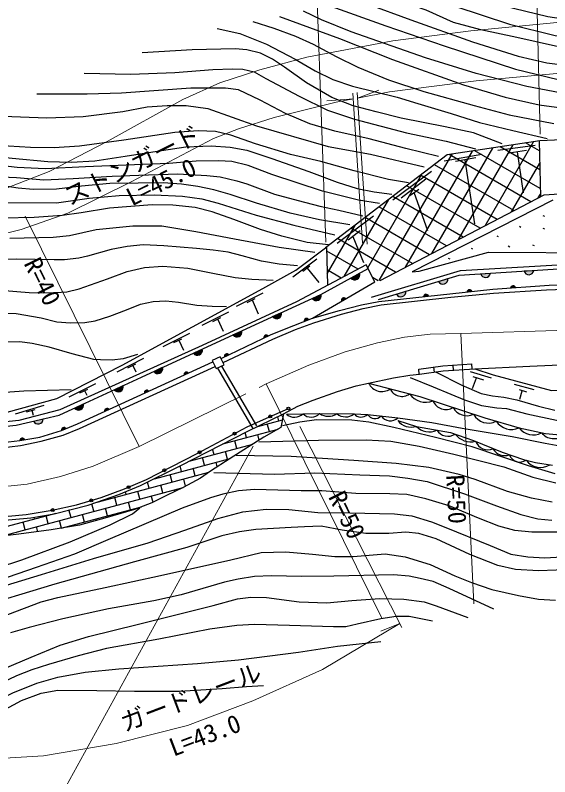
# Model space of a CAD drawing. Units: millimetres at full size, sheet at 1:1000; details may follow other scales. Extents: x 40000 to 680000, y 20000 to 380000.
# Drawn here: x 182362 to 236359, y 264387 to 341326 of the extents above; entities that cross this region are included whole.
import ezdxf
from ezdxf.enums import TextEntityAlignment as Align

# ---------------------------------------------------------------- set-up
doc = ezdxf.new("R2010")
doc.units = ezdxf.units.MM
doc.header["$LTSCALE"] = 1000
doc.linetypes.add('CHAIN', pattern=[18.5, 12, -1.5, 3.5, -1.5])
for name, color, linetype, lineweight in [('M-BGD', 7, 'Continuous', 25), ('M-BMK', 2, 'CHAIN', 13), ('M-STR-HTXT', 7, 'Continuous', 13)]:
    doc.layers.add(name, color=color, linetype=linetype, lineweight=lineweight)
doc.styles.add('ＭＳ ゴシック', font='')
doc.styles.get('ＭＳ ゴシック').set_extended_font_data('MS Gothic')

msp = doc.modelspace()

# ---------------------------------------------------------------- hatches: boundary and pattern name
at = {"layer": 'M-BGD'}
for points in [[(233758, 315486, 0.82357), (234748, 315547)], [(216272, 314778, 0.82434), (217141, 315256)], [(225123, 314433, 0.82357), (226071, 314722)], [(229380, 315205, 0.82357), (230370, 315267)], [(232398, 313767), (232892, 313805, 0.82357)], [(220870, 313155, 0.82357), (221818, 313444)], [(228000, 313369), (228493, 313422, 0.82357)], [(212370, 312713, 0.82357), (213271, 313127)], [(215324, 312440), (215751, 312691, 0.82357)], [(223608, 312901), (224101, 312954, 0.82434)], [(208364, 310874, 0.82357), (209265, 311287)], [(211549, 310391), (212012, 310569, 0.82357)], [(204357, 309036, 0.82357), (205258, 309450)], [(207482, 308699), (207929, 308912, 0.82357)], [(200355, 307189, 0.82357), (201256, 307602)], [(203494, 306799), (203941, 307012, 0.82434)], [(196354, 305340, 0.82357), (197255, 305753)], [(199426, 304968), (199876, 305175, 0.82357)], [(192352, 303492, 0.82357), (193253, 303906)], [(195410, 303128), (195861, 303334, 0.82357)], [(188352, 301642, 0.82357), (189253, 302056)], [(191395, 301287), (191845, 301493, 0.82434)], [(184208, 300326, 0.82357), (185174, 300546)], [(187035, 299370), (187493, 299558, 0.82357)], [(182827, 298360), (183316, 298444, 0.82357)]]:
    msp.add_hatch(color=256, dxfattribs=at).paths.add_polyline_path(points)

# ---------------------------------------------------------------- linework, layer by layer
for p, q in [((229823, 320065), (234716, 328540)), ((235289, 328628), (235420, 322984)), ((224453, 317265), (230601, 327912)), ((227138, 318665), (232658, 328226)), ((231122, 327707), (234897, 328205)), ((235357, 325708), (231343, 328025)), ((235313, 327610), (233914, 328418)), ((219112, 314513), (226485, 327284)), ((221769, 315864), (228543, 327598)), ((225687, 326629), (229504, 327292)), ((234451, 322479), (226202, 327241)), ((235401, 323806), (228773, 327633)), ((232263, 327438), (234005, 327686)), ((233694, 323395), (233113, 327541)), ((232743, 321588), (224709, 326227)), ((226828, 326567), (228902, 326940)), ((228778, 320244), (227803, 326712)), ((232508, 321466), (235341, 326373)), ((220500, 322667), (224420, 325569)), ((217977, 315798), (223440, 325260)), ((221350, 322874), (223839, 324802)), ((231036, 320698), (223308, 325159)), ((229328, 319807), (221907, 324091)), ((222138, 323040), (223134, 323766)), ((224047, 319557), (222678, 323413)), ((235193, 322866), (235414, 323248)), ((215604, 314937), (220089, 322705)), ((227620, 318916), (220507, 323024)), ((225913, 318026), (219106, 321956)), ((214895, 318311), (218568, 321052)), ((224205, 317135), (217705, 320888)), ((235660, 321102), (235821, 321031)), ((213885, 315209), (216738, 320151)), ((215995, 318640), (217198, 319573)), ((222498, 316245), (216305, 319821)), ((233285, 320001), (233446, 319929)), ((235675, 319815), (235835, 319743)), ((220790, 315354), (214904, 318753)), ((217571, 316318), (216493, 318951)), ((230996, 319042), (231157, 318971)), ((213816, 317924), (213914, 314041)), ((228407, 317783), (228568, 317712)), ((232155, 318012), (232316, 317941)), ((234630, 318141), (234791, 318069)), ((216991, 315672), (213827, 317498)), ((210401, 314903), (212835, 316702)), ((226089, 316782), (226250, 316710)), ((211410, 315475), (212132, 315993)), ((213054, 314316), (211881, 315777)), ((215296, 314774), (213875, 315594)), ((233758, 315486), (234748, 315547)), ((216272, 314778), (217141, 315256)), ((219031, 314493), (218467, 314819)), ((225123, 314433), (226071, 314722)), ((229380, 315205), (230370, 315267)), ((204706, 311930), (207415, 313280)), ((220870, 313155), (221818, 313444)), ((228493, 313422), (228000, 313369)), ((232892, 313805), (232398, 313767)), ((205799, 312319), (206599, 312705)), ((206921, 311124), (206315, 312535)), ((212370, 312713), (213271, 313127)), ((215751, 312691), (215324, 312440)), ((201232, 310007), (203940, 311358)), ((208364, 310874), (209265, 311287)), ((202324, 310396), (203125, 310782)), ((203408, 309387), (202841, 310612)), ((212012, 310569), (211549, 310391)), ((204357, 309036), (205258, 309450)), ((197307, 307859), (200015, 309209)), ((198400, 308248), (199200, 308634)), ((207929, 308912), (207482, 308699)), ((199385, 307462), (198916, 308464)), ((200355, 307189), (201256, 307602)), ((192657, 305315), (195366, 306665)), ((193750, 305704), (194550, 306090)), ((194569, 305273), (194266, 305919)), ((196354, 305340), (197255, 305753)), ((202785, 305685), (206358, 299585)), ((203192, 305884), (206726, 299852)), ((223167, 305067), (223131, 305566)), ((224702, 305278), (224634, 305773)), ((226645, 305470), (226612, 305969)), ((228504, 305593), (228471, 306092)), ((199876, 305175), (199426, 304968)), ((228315, 305317), (230431, 304678)), ((228570, 303614), (228968, 304678)), ((228585, 304835), (229678, 304494)), ((187797, 302776), (190506, 304127)), ((232774, 304054), (234763, 303515)), ((188890, 303165), (189690, 303551)), ((189636, 302902), (189406, 303381)), ((192352, 303492), (193253, 303906)), ((195861, 303334), (195410, 303128)), ((233257, 303515), (234024, 303287)), ((233328, 302549), (233555, 303373)), ((182373, 301058), (185271, 301930)), ((188352, 301642), (189253, 302056)), ((183516, 301256), (184370, 301501)), ((184197, 300902), (184061, 301381)), ((184208, 300326), (185174, 300546)), ((206857, 299783), (209355, 300452)), ((208984, 300353), (208875, 300761)), ((187493, 299558), (187035, 299370)), ((203341, 298012), (208924, 299508)), ((208032, 299269), (207825, 300042)), ((205714, 298648), (205578, 299155)), ((207020, 298411), (206873, 298959)), ((183316, 298444), (182827, 298360)), ((199931, 296270), (206352, 297991)), ((203395, 298027), (203392, 298039)), ((204762, 297565), (204555, 298338)), ((205957, 297742), (205921, 297875)), ((202443, 296944), (202300, 297481)), ((203810, 296481), (203603, 297254)), ((196421, 294502), (204061, 296549)), ((200125, 296322), (200114, 296364)), ((201491, 295860), (201284, 296633)), ((199173, 295239), (199021, 295806)), ((200539, 294777), (200332, 295550)), ((202775, 295707), (202651, 296171)), ((190275, 292026), (201932, 295150)), ((196855, 294618), (196831, 294707)), ((198221, 294156), (198014, 294928)), ((201721, 295003), (201698, 295087)), ((195903, 293534), (195736, 294158)), ((199572, 293752), (199380, 294466)), ((180825, 288666), (199334, 293626)), ((193585, 292913), (193511, 293190)), ((194951, 292451), (194744, 293224)), ((197269, 293072), (197062, 293845)), ((198476, 293204), (198428, 293383)), ((192633, 291830), (192426, 292603)), ((196280, 292128), (196110, 292762)), ((187000, 289492), (195102, 291663)), ((190314, 291209), (190111, 291969)), ((191266, 292292), (191247, 292364)), ((193999, 291368), (193792, 292140)), ((176632, 288371), (186503, 291016)), ((187996, 290588), (187793, 291344)), ((189362, 290125), (189155, 290898)), ((191681, 290746), (191474, 291519)), ((192871, 290941), (192840, 291057)), ((183360, 289345), (183153, 290118)), ((184312, 290429), (184265, 290604)), ((185678, 289966), (185471, 290739)), ((187044, 289504), (186837, 290277)), ((190564, 290277), (190522, 290436)), ((184656, 289145), (184519, 289656)), ((188235, 289698), (188203, 289815))]:
    msp.add_line(p, q, dxfattribs=at)
for points in [[(222841, 343481), (226754, 342245), (232282, 340429), (236901, 339293), (240586, 338738), (243186, 338663), (245483, 338663), (248386, 338991), (252072, 339823), (257180, 341363), (261521, 342902), (264071, 343709)], [(227460, 343506), (231600, 342295), (236168, 341185), (240687, 340529), (243287, 340529), (246190, 340579), (249193, 340958), (252803, 341639), (256013, 342572), (258765, 343682)], [(217917, 342475), (222309, 340860), (228544, 338640), (233163, 337177), (236066, 336521), (239777, 336042), (243033, 335790), (246744, 335764), (249318, 335966), (252802, 336748), (256171, 337804), (258494, 338787), (260690, 339721), (262886, 340579), (265284, 341335), (266672, 341689)], [(266040, 342927), (264071, 342473), (262279, 341792), (260941, 341136), (258518, 340051), (256170, 339042), (253898, 338335), (251525, 337806), (248926, 337377), (246174, 337301), (243322, 337225), (240671, 337503), (236929, 338184), (233042, 339067), (229402, 339851), (226651, 340608), (223874, 341844), (221602, 342626), (219608, 343131)], [(237404, 333496), (234057, 334135), (228923, 335432), (223801, 337013), (216292, 339649), (213302, 340852), (211478, 341735)], [(214247, 342258), (219805, 340261), (225706, 338219), (232894, 335878), (237211, 334845)], [(209071, 341190), (215126, 338973), (220467, 336868), (227632, 334293), (231853, 333065), (235275, 332276), (239055, 331768)], [(206358, 340698), (208497, 340031), (210671, 339227), (212450, 338407), (214778, 337158), (216968, 336081), (220065, 334798), (223625, 333635), (228717, 332191), (232242, 331251), (236760, 330378)], [(202776, 339999), (205035, 339492), (207759, 338395), (210652, 336876), (212658, 335715), (214432, 334829), (216417, 334153), (220957, 333035), (223034, 332399), (226392, 331386), (229264, 330478), (232621, 329676), (236105, 328874)], [(231563, 328322), (228649, 329440), (225798, 330052), (221364, 330939), (218830, 331551), (216507, 332184), (214353, 333028), (211798, 334484), (209575, 336074), (208351, 336876), (207126, 337488), (205753, 337825), (204571, 337931), (200242, 337846), (195195, 337530)], [(189320, 335474), (194042, 335369), (198472, 335557), (202317, 335829), (204302, 335912), (205347, 335870), (206496, 335599), (207680, 334927), (211038, 333155), (213910, 331720), (216634, 330833), (221891, 329461), (225882, 328596), (228860, 327815)], [(225132, 327044), (221813, 327856), (218122, 328830), (214640, 329619), (212134, 330361), (209650, 331382), (207097, 332751), (204915, 333795), (203615, 333957), (200087, 333957), (193081, 333448), (189633, 333364), (184534, 333343)], [(180193, 331157), (185546, 330955), (189232, 331106), (193247, 331611), (195696, 332065), (197716, 332217), (199644, 332193), (201820, 331900), (206742, 330153), (213990, 328065), (218238, 327276), (223670, 326000)], [(219234, 314542), (235791, 323178), (245329, 323827), (246711, 324009), (248764, 324517), (251245, 325408), (252304, 325978), (253608, 327004), (254554, 327607), (256163, 328356), (258154, 329112), (260129, 329704), (263881, 330362), (263338, 330510), (258845, 330855), (257265, 330954), (254879, 330855), (253431, 330691), (248757, 329227), (235339, 328635), (225999, 327210), (213693, 317830)], [(222077, 324403), (220060, 324724), (216597, 325598), (213223, 326562), (210171, 327240), (206636, 328346), (204149, 329207), (202596, 329581), (200847, 329653), (198472, 329474), (193323, 328713), (188850, 328101), (186288, 327938), (183907, 327956), (181685, 328102), (178347, 328787), (177175, 328985), (175930, 328967)], [(172341, 327064), (176339, 327296), (178910, 327224), (182052, 326885), (185639, 326564), (188014, 326475), (190388, 326600), (193483, 327081), (197125, 327670), (199606, 328045), (202158, 328134), (204086, 327991), (205755, 327704), (208290, 326848), (212020, 325528), (214894, 324457), (216918, 323832), (218632, 323475), (220417, 323261)], [(219143, 322319), (217050, 322649), (213400, 323546), (208270, 325244), (205878, 326156), (204257, 326534), (202888, 326628), (200653, 326597), (197870, 326353), (195213, 326234), (189462, 326016), (185370, 325799), (182574, 325958), (179025, 326354), (177379, 326394), (174934, 326236), (171146, 325502), (169064, 325146), (167042, 325165), (165614, 325284), (159401, 326655)], [(179539, 325079), (182502, 324922), (185265, 324697), (188207, 324822), (192157, 325074), (194832, 325168), (198774, 325309), (201701, 325136), (203070, 325011), (204738, 324586), (205752, 324285), (208568, 323263), (210929, 322602), (213148, 322052), (215052, 321627), (217459, 321076)], [(216155, 320154), (213106, 320639), (210135, 321338), (206718, 322347), (204077, 323201), (202426, 323686), (200795, 324016), (199164, 324249), (197300, 324404), (194789, 324367), (191935, 324309), (189042, 324056), (186517, 323746), (184168, 323707), (182653, 323843), (180401, 324192)], [(180002, 322420), (186533, 322368), (189815, 322834), (192864, 323125), (196398, 323164), (199271, 323047), (201223, 322793), (202854, 322327), (206698, 321124), (210504, 320115), (214660, 319145)], [(140175, 322427), (141300, 322081), (142425, 321476), (143411, 320853), (144968, 319608), (146301, 318640), (148031, 317395), (149623, 315942), (150955, 314386), (152928, 311965), (153779, 310870), (155908, 308760), (158278, 306702), (159853, 305630), (161501, 304759), (163716, 303894), (165688, 303306), (167892, 302871), (170540, 302595), (173429, 302526), (178482, 303027), (183239, 303381), (188028, 303518)], [(236656, 322635), (222468, 315414), (223174, 315461), (230171, 317405), (241773, 317316)], [(214020, 318117), (211838, 318375), (209304, 319008), (207146, 319688), (204447, 320673), (202242, 321447), (200552, 321893), (198276, 322150), (196188, 322174), (191894, 321822), (189008, 321353), (187108, 321095), (184259, 320885), (181068, 320838)], [(181825, 318800), (186187, 318900), (187846, 319065), (190524, 319690), (194232, 320065), (197165, 320065), (200590, 319479), (204518, 318727), (209023, 317906), (212613, 317390)], [(158286, 301433), (160891, 302351), (161892, 302392), (163593, 302159), (169641, 301227), (171575, 300912), (174318, 300254), (181553, 301238), (186571, 302612), (193158, 305981), (207358, 313733), (210712, 315583), (213693, 317830)], [(210865, 315997), (209022, 316163), (207254, 316476), (205282, 317010), (203882, 317379), (202371, 317600), (200657, 317765), (197377, 318023), (195276, 318134), (193655, 317968), (192052, 317655), (189675, 316973), (188772, 316789), (187328, 316626), (186296, 316626), (182463, 316681), (179810, 316626)], [(194722, 307049), (193249, 306617), (192170, 306480), (190973, 306519), (190286, 306539), (188107, 307108), (185791, 307794), (184083, 308147), (182827, 308344), (180805, 308304), (179294, 308049), (176860, 307363), (172071, 305695), (169612, 305087), (167983, 304872), (166335, 304852), (164882, 305048), (163430, 305519), (162252, 306107), (160678, 307170), (157440, 310152), (153452, 314041), (150841, 316709)], [(218357, 312828), (227350, 315532), (239475, 316227), (246525, 316305), (255268, 316305), (262848, 316121), (268500, 315939), (285558, 313777), (292927, 312949), (301971, 311576), (322500, 308951), (345320, 305905), (345040, 303854)], [(212381, 310712), (218673, 314407), (217820, 316112), (210784, 312382), (201233, 307971), (186854, 301473), (182712, 300394), (176823, 299764), (177004, 297773)], [(176861, 299342), (182454, 299926), (186806, 300919), (195103, 304763), (205774, 309687), (213244, 313112), (218009, 315734)], [(180864, 313541), (183764, 313304), (185861, 313267), (187570, 313376), (188827, 313668), (191695, 314689), (193666, 315444), (195435, 315849), (197278, 315978), (199791, 315776), (202334, 315261), (204563, 314837), (206277, 314653), (208433, 314543)], [(219059, 312614), (227209, 315064), (239852, 315873), (248560, 315947), (255902, 315922), (263520, 315677), (268130, 315507), (280149, 313894), (297161, 311868), (321158, 308706), (345268, 305523)], [(144204, 315025), (148730, 310023), (152046, 306295), (153337, 305001), (158282, 300888), (162563, 299948), (168159, 298868), (171505, 298321), (174457, 297965), (177004, 297773), (179360, 297957), (182827, 298360), (184838, 298705), (187035, 299370), (188661, 300034), (202336, 306302)], [(144008, 314647), (148358, 309689), (151671, 306059), (153048, 304774), (158062, 300465), (162443, 299490), (168111, 298401), (171435, 297825), (174409, 297468), (177004, 297272), (179527, 297441), (182898, 297865), (184969, 298281), (187202, 298898), (188860, 299575), (202555, 305852)], [(203170, 306644), (208230, 309056), (210518, 309994), (212381, 310712), (215108, 311503), (217352, 312075), (219087, 312413), (226269, 313188), (230623, 313643), (236288, 314041), (241522, 314273), (246430, 314424), (253890, 314424), (263556, 313991), (269980, 313639), (276159, 313052), (283361, 312162), (295689, 310486), (315359, 307881), (332881, 305510), (345050, 303853), (357736, 309225)], [(203363, 306249), (208376, 308614), (210668, 309559), (212540, 310237), (215313, 311140), (217497, 311685), (219340, 312082), (226356, 312833), (230672, 313235), (236040, 313598), (241540, 313774), (246463, 313839), (253879, 313924), (263590, 313584), (269976, 313238), (276128, 312648), (283429, 311762), (295685, 310123), (315293, 307385), (332814, 305015), (344992, 303366), (357664, 308818)], [(180056, 311273), (182465, 311179), (184999, 310738), (186564, 310360), (187933, 310250), (189381, 310266), (190436, 310439), (191915, 310911), (193600, 311556), (195032, 312122), (196291, 312406), (197582, 312468), (198849, 312327), (200691, 312028), (202265, 311918), (203697, 311887)], [(209471, 301050), (210922, 301839), (212445, 302438), (214917, 303311), (216814, 303885), (218063, 304147), (220572, 304683), (222220, 304958), (223193, 305070), (225599, 305401), (228778, 305611), (234342, 305855), (244853, 306338), (252248, 306580), (257413, 306537), (264272, 306290), (270563, 305896), (276693, 305327), (283873, 304464), (298920, 302339)], [(228778, 305611), (230636, 304990), (236526, 303425), (239895, 303587), (244352, 304191), (249455, 304776), (251412, 305804), (252248, 306580), (255615, 305622), (259185, 305441), (262856, 305118), (266090, 304856), (270446, 304594), (274379, 304251), (278212, 303929), (281871, 303667), (288547, 303243), (295108, 302538), (298920, 302339)], [(223131, 305566), (225548, 305899), (228471, 306092)], [(222241, 304738), (224565, 303772), (226369, 303047), (227761, 302459), (229467, 301911), (230996, 301676), (231996, 301597), (234035, 301049), (237035, 300422), (238956, 300187), (240721, 300167), (243083, 300422), (246416, 301147), (249436, 301989), (251455, 302557), (253514, 302949), (255612, 303223), (257698, 303458), (260071, 303537), (261639, 303439), (263698, 303008), (269403, 301636)], [(224822, 305294), (227463, 303944), (229425, 303120), (230563, 302889), (231734, 302741), (233020, 302461), (235213, 301818), (236878, 301423)], [(218063, 304147), (223243, 302797), (229794, 300643), (233256, 299642), (235938, 299062), (238143, 298871)], [(170223, 290986), (172950, 290725), (176377, 290534), (180166, 290591), (183461, 290877), (186088, 291314), (188544, 291847), (191039, 292608), (193400, 293465), (195609, 294435), (200735, 297044), (205805, 299750), (207747, 300625), (209956, 301595)], [(180144, 290219), (183941, 290547), (186310, 290967), (189738, 291840), (192829, 292914), (195033, 293805), (199083, 295837), (205858, 299299), (209471, 301050), (209201, 299663), (207490, 298707), (204067, 296553), (202088, 295258), (201090, 294563), (199336, 293626), (197643, 292795), (196161, 292070), (194404, 291395), (191656, 290581), (188857, 289801), (186002, 289326), (182728, 288885), (179640, 288529)], [(209758, 301036), (213108, 301094), (216586, 301061), (217945, 300997), (221019, 300657), (224432, 300172), (227522, 299622), (232569, 298773), (235909, 298101), (238129, 297674)], [(236891, 294988), (234197, 295813), (228517, 297707), (224823, 298662), (220608, 299661), (218066, 300204), (216350, 300399), (212799, 300446), (211126, 300229), (209366, 299838)], [(220997, 300375), (222884, 299789), (226321, 299181), (228669, 298364), (231541, 297170), (233700, 296437), (234915, 296144), (236634, 295871)], [(206954, 298231), (212994, 298383), (217796, 298426), (220294, 298296), (223162, 297775), (226660, 296993), (231735, 295685), (234646, 294643), (236971, 294078)], [(236585, 292142), (234521, 292533), (232088, 293206), (228829, 294422), (227213, 294924), (224128, 295619), (220847, 296053), (216567, 296357), (210234, 296728), (204694, 296836)], [(202413, 295121), (208561, 294969), (212624, 295078), (217165, 294882), (220164, 294795), (222010, 294556), (223988, 294209), (227735, 292966), (230994, 291750), (233449, 290882), (235166, 290447), (236578, 290317)], [(237483, 289086), (234559, 289102), (232834, 289258), (231202, 289697), (229147, 290513), (226192, 291754), (223839, 292459), (221909, 292914), (220215, 292976), (216765, 292992), (213340, 293291), (211238, 293275), (206527, 293417), (204927, 293260), (203327, 292931), (202072, 292570), (199217, 291536), (191729, 288320), (188335, 286875), (184461, 285543), (179670, 283892)], [(160840, 285178), (163083, 284237), (164996, 283751), (167035, 283547), (169341, 283579), (172635, 283767), (176588, 284566), (180548, 285492), (183027, 286291), (187905, 288125), (191943, 289852), (194217, 290965), (194954, 291545)], [(180233, 283367), (185026, 284830), (190273, 286450), (195776, 288024), (199481, 289288), (202831, 290485), (205338, 291150), (207725, 291421), (210010, 291398), (212917, 291088), (216178, 291066), (220682, 290955), (222435, 290755), (224410, 290134), (225852, 289580), (230344, 287739), (232430, 286874), (234160, 286608), (235869, 286497), (238154, 286630)], [(238804, 285343), (235231, 285188), (232902, 285343), (231105, 285742), (228287, 286829), (224892, 288425), (223117, 288957), (221823, 289114), (220114, 288981), (217784, 288958), (215388, 289313), (213258, 289690), (211594, 289624), (210241, 289579), (206659, 289380), (205018, 289136), (203220, 288714), (199693, 287561), (194425, 286097), (186349, 283835), (177864, 281302)], [(181600, 280773), (184976, 282053), (186666, 282498), (191452, 283511), (197022, 284720), (204133, 286293), (207211, 287040), (209702, 287129), (212389, 286862), (214631, 286649), (216499, 286649), (219727, 286897), (221755, 286595), (224264, 285830), (226773, 284675), (228463, 284017), (230510, 283323), (233186, 282716), (235214, 282343), (236922, 282218)], [(230723, 281322), (226211, 283407), (224580, 284100), (223274, 284426), (222153, 284671), (220582, 284773), (214537, 284651), (211294, 284610), (208234, 284692), (206541, 284610), (204889, 284345), (203502, 284040), (199130, 282756), (196376, 282158), (191780, 281355), (187163, 280345), (183762, 279480), (181878, 278919)], [(169174, 269625), (176985, 273292), (180201, 274898), (183963, 276485), (186910, 277679), (189755, 278565), (194804, 279801), (202356, 281702), (204809, 282381), (206149, 282546), (207736, 282505), (211034, 282052), (213837, 281969), (216380, 282197), (219183, 282403), (221616, 282341), (223656, 282073), (224893, 281661), (228088, 280467)], [(224522, 280096), (222172, 280590), (220832, 280570), (219307, 280343), (216895, 279807), (215762, 279540), (214525, 279540), (210052, 279663), (206528, 279766), (204755, 279684), (202027, 279311), (196854, 278302), (191598, 277355), (188712, 276613), (185736, 275743), (184025, 275187), (182479, 274589), (180006, 273395), (176210, 271495), (171841, 269147)], [(175201, 269374), (179034, 271331), (182105, 272855), (184538, 273844), (186681, 274462), (189423, 274956), (192844, 275306), (200786, 275822), (204929, 276193), (210976, 276978), (214913, 277575), (219283, 278069)], [(178490, 269106), (181364, 271209), (182989, 272104), (184989, 272832), (186655, 273144), (190592, 273103), (194424, 273020), (198944, 273020), (203264, 273291), (205722, 273499), (207451, 273603)]]:
    msp.add_lwpolyline(points, dxfattribs=at)
msp.add_lwpolyline([(202665, 305627), (203474, 306021), (203079, 306830), (202270, 306435)], close=True, dxfattribs=at)
for centre in [(209956, 301595), (208124, 300790), (204516, 299062), (200987, 297178), (197425, 295359), (193811, 293645), (190042, 292304), (186153, 291330)]:
    msp.add_circle(centre, 150, dxfattribs=at)
for centre, radius, start, end in [((234247, 315613), 505, 194.59619, 352.49093), ((216660, 315101), 505, 219.81862, 17.81918), ((225568, 314670), 505, 207.99033, 5.88507), ((229869, 315333), 505, 194.59619, 352.49093), ((232648, 313738), 252, 15.39418, 173.28892), ((221315, 313392), 505, 207.99033, 5.88507), ((228252, 313347), 252, 17.21077, 175.10551), ((212780, 313008), 505, 215.72149, 13.61622), ((215562, 312523), 252, 41.43165, 199.32639), ((223860, 312879), 252, 17.15786, 175.15842), ((208774, 311169), 505, 215.72149, 13.61622), ((211798, 310435), 252, 32.14169, 190.03643), ((204767, 309331), 505, 215.72149, 13.61622), ((207726, 308762), 252, 36.52839, 194.42313), ((200765, 307483), 505, 215.72149, 13.61622), ((203738, 306862), 252, 36.47548, 194.47604), ((196764, 305635), 505, 215.72149, 13.61622), ((199671, 305027), 252, 35.67735, 193.57209), ((219387, 304776), 1466, 205.40246, 305.38052), ((192762, 303787), 505, 215.72149, 13.61622), ((195656, 303187), 252, 35.67735, 193.57209), ((221423, 304125), 1306, 204.64264, 306.14035), ((223831, 304237), 2010, 215.46627, 291.28502), ((188762, 301937), 505, 215.72149, 13.61622), ((225877, 302922), 1430, 203.00442, 300.59467), ((227981, 302425), 1560, 208.05082, 295.54826), ((191640, 301346), 252, 35.62444, 193.625), ((210581, 301916), 1205, 226.92713, 315.04451), ((212257, 301860), 1145, 223.95955, 318.01209), ((213989, 302286), 1483, 233.55708, 305.37767), ((215726, 302085), 1337, 228.89688, 310.03787), ((217295, 301645), 918, 219.47911, 315.07199), ((218694, 301467), 884, 212.10877, 315.2845), ((220271, 301517), 1162, 215.32572, 311.47558), ((230166, 301839), 1720, 208.52412, 297.15874), ((184669, 300530), 505, 203.92914, 1.82388), ((222372, 301471), 1759, 218.55815, 286.90095), ((232498, 301327), 1852, 213.36082, 294.42336), ((187282, 299419), 252, 33.37623, 191.27097), ((224164, 300975), 1746, 222.80512, 296.77743), ((226080, 300133), 1338, 212.39976, 302.45681), ((234672, 300662), 1740, 215.9386, 299.62891), ((183079, 298354), 252, 20.79354, 178.68828), ((228390, 300240), 2015, 217.82237, 283.67659), ((236770, 300127), 1578, 218.2991, 309.14468), ((230116, 298756), 1336, 200.7904, 292.0584), ((231816, 298226), 1392, 210.58798, 289.80438), ((233344, 297311), 1128, 200.44987, 303.9347), ((235407, 297396), 1761, 215.44215, 302.7301)]:
    msp.add_arc(centre, radius, start, end, dxfattribs=at)
at = {"layer": 'M-BMK'}
msp.add_lwpolyline([(151353, 296486), (155309, 296435), (160748, 295898), (170079, 294098), (174398, 293562), (177671, 293517), (179905, 293582), (183563, 293945), (186949, 294735), (190223, 295773), (194882, 297767), (207696, 304077), (212021, 305983), (215680, 307324), (218944, 308245), (221669, 308790), (224276, 309112), (227374, 309162), (249121, 309872)], dxfattribs=at)
at = {"layer": 'M-STR-HTXT'}
for p, q in [((235379, 329309), (234986, 345433)), ((213753, 318410), (212857, 342797)), ((217436, 318344), (216481, 333467)), ((217928, 318197), (216894, 333528)), ((216933, 332961), (219103, 333747)), ((216518, 332882), (213826, 332671)), ((194882, 297767), (183381, 321037)), ((228678, 281847), (227374, 309162)), ((207696, 304077), (219443, 280330)), ((211128, 299787), (221405, 279461)), ((221199, 279869), (219285, 279093))]:
    msp.add_line(p, q, dxfattribs=at)
for points in [[(162071, 322234), (171560, 322234), (175154, 322537), (178697, 323119), (181531, 323903), (185783, 325547), (191661, 328560), (199307, 332803), (203041, 334489), (207082, 335818), (211822, 337087), (220492, 338751), (228388, 339748), (237793, 340656), (242364, 340943), (248292, 341074), (260778, 341016), (282867, 339965), (293575, 338669), (309405, 336409), (324953, 334247), (351813, 330387)], [(216933, 332961), (220185, 333587), (228913, 334705), (238186, 335531), (242639, 335793), (248336, 335967), (271474, 335441), (282085, 334701), (292816, 333424), (306939, 331239), (323613, 328830), (347685, 325121)], [(176942, 318701), (179354, 318912), (181210, 319237), (182951, 319678), (187681, 321342), (194067, 324508), (202387, 328864), (204914, 329841), (208511, 330984), (214781, 332547), (216518, 332882)], [(221556, 252656), (181591, 252656), (206406, 297776)], [(166861, 266694), (172249, 266204), (178986, 266125), (185220, 266514), (192545, 267760), (199767, 269556), (206351, 272049), (213405, 275237), (221199, 279869)]]:
    msp.add_lwpolyline(points, dxfattribs=at)

# ---------------------------------------------------------------- texts
at = {"layer": 'M-STR-HTXT', "style": 'ＭＳ ゴシック'}
for s, rotation, p in [('ストンガード', 26.369, (188094, 321547)), ('L=45.0', 26.369, (194396, 321503)), ('R=40', 296.3, (182693, 316006)), ('R=50', 272.733, (225348, 294850)), ('R=50', 296.321, (213458, 292430)), ('ガードレール', 20.73, (193606, 268399)), ('L=43.0', 20.73, (198544, 265894))]:
    msp.add_text(s, height=1833, rotation=rotation, dxfattribs=at).set_placement(p, align=Align.BOTTOM_LEFT)

doc.saveas('drawing.dxf')
